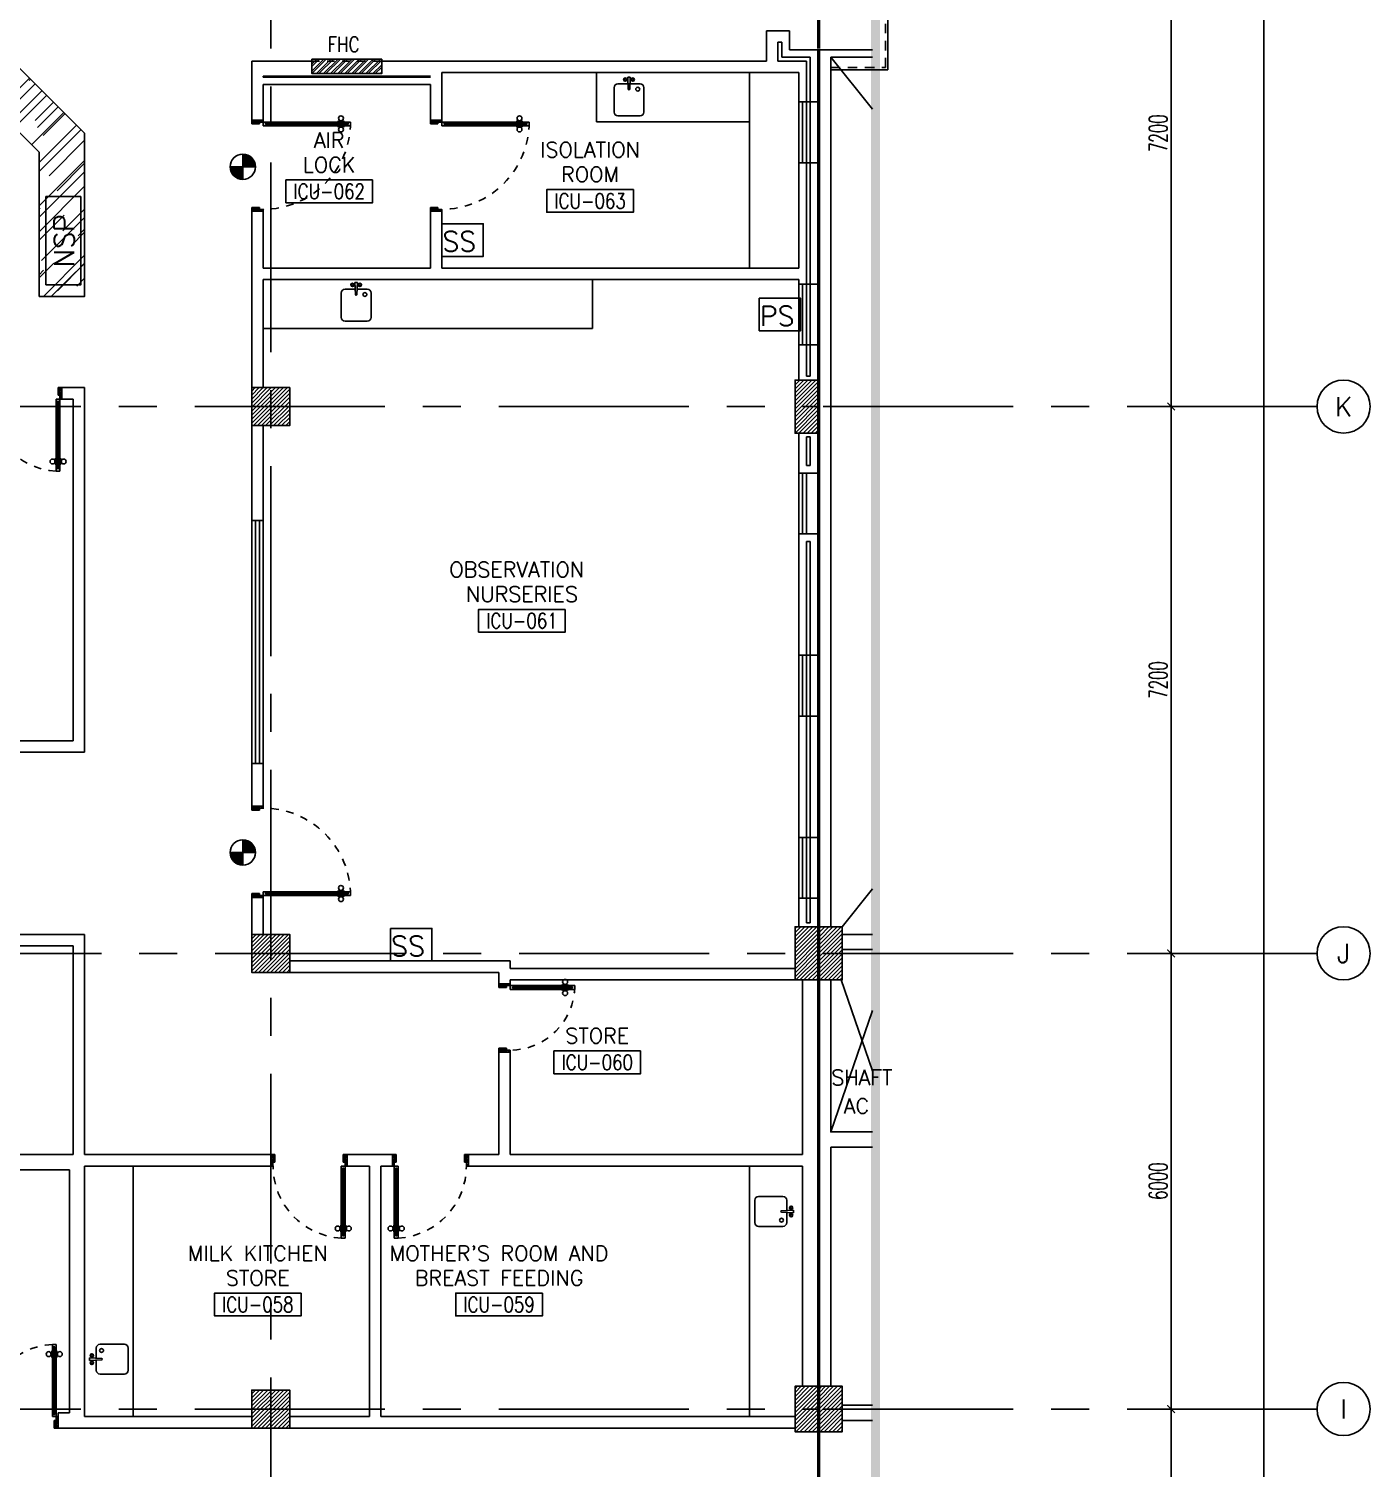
# Model space of a CAD drawing. Extents: x 275967.8 to 276060, y 57291.9 to 57371.4.
# Drawn here: x 276042.39 to 276060.05, y 57329.2 to 57348.16 of the extents above; entities that cross this region are included whole.
import ezdxf
from ezdxf.enums import TextEntityAlignment as Align

# ---------------------------------------------------------------- set-up
doc = ezdxf.new("R2010")
doc.units = 0
doc.header["$MEASUREMENT"] = 0
doc.header["$PDMODE"] = 34
for name, pattern in [('CENTER2', [1.125, 0.75, -0.125, 0.125, -0.125]), ('CENTERX2', [4, 2.5, -0.5, 0.5, -0.5]), ('HIDDEN', [0.375, 0.25, -0.125]), ('HIDDEN2', [0.1875, 0.125, -0.0625])]:
    doc.linetypes.add(name, pattern=pattern)
doc.layers.get('0').update_dxf_attribs({"color": 11, "linetype": 'CONTINUOUS'})
doc.layers.get('DEFPOINTS').update_dxf_attribs({"color": 11, "linetype": 'CONTINUOUS'})
for name, color, linetype in [('AX-CR', 11, 'CONTINUOUS'), ('AX-DIM', 11, 'CONTINUOUS'), ('AX-TXT', 11, 'CONTINUOUS'), ('AXES', 11, 'CENTERX2'), ('COL', 11, 'CONTINUOUS'), ('COUNTER', 11, 'CONTINUOUS'), ('DOOR', 11, 'CONTINUOUS'), ('E-SYSTEM', 4, 'CONTINUOUS'), ('ELEV', 11, 'CONTINUOUS'), ('FHC', 11, 'CONTINUOUS'), ('HAT', 11, 'CONTINUOUS'), ('INSUL', 11, 'CONTINUOUS'), ('NON-MEDICAL', 11, 'CONTINUOUS'), ('RM-BOX', 11, 'CONTINUOUS'), ('RM-NAME', 11, 'CONTINUOUS'), ('RM-NO', 11, 'CONTINUOUS'), ('ROOF', 11, 'CONTINUOUS'), ('SHAFT', 11, 'CONTINUOUS'), ('STR', 11, 'CONTINUOUS'), ('WALL', 11, 'CONTINUOUS'), ('WIN', 11, 'CONTINUOUS')]:
    doc.layers.add(name, color=color, linetype=linetype)
doc.styles.add('ROMANS', font='ROMANS.shx', dxfattribs={"width": 0.6})
doc.dimstyles.new('STANDARD in', dxfattribs={"dimtxt": 0.24, "dimasz": 0.1, "dimexe": 0.07, "dimexo": 0.05, "dimgap": 0.05, "dimtad": 1, "dimdec": 0, "dimlfac": 1000, "dimzin": 0, "dimdsep": 46, "dimtxsty": 'ROMANS', "dimblk": 'ARCHTICK', "dimcen": 0.05, "dimdle": 0.05, "dimclrd": 7, "dimclre": 7, "dimclrt": 2, "dimadec": 0, "dimazin": 0, "dimtfac": 1, "dimtdec": 0, "dimtmove": 2, "dimatfit": 3, "dimldrblk": 'ARCHTICK', "dimfxl": 0, "dimtolj": 1, "dimtzin": 0, "dimarcsym": 0})

# ---------------------------------------------------------------- blocks, each defined once
blk = doc.blocks.new('*X14')
at = {"color": 0}
for p, q in [((84179, 155509), (84660, 155990)), ((84179, 155562), (84607, 155990)), ((84179, 155615), (84554, 155990)), ((84179, 155668), (84501, 155990)), ((84179, 155721), (84448, 155990)), ((84179, 155774), (84395, 155990)), ((84179, 155827), (84342, 155990)), ((84179, 155880), (84289, 155990)), ((84179, 155933), (84236, 155990)), ((84179, 155986), (84183, 155990)), ((84213, 155490), (84679, 155956)), ((84266, 155490), (84679, 155903)), ((84319, 155490), (84679, 155850)), ((84372, 155490), (84679, 155796)), ((84426, 155490), (84679, 155743)), ((84479, 155490), (84679, 155690)), ((84532, 155490), (84679, 155637)), ((84585, 155490), (84679, 155584)), ((84638, 155490), (84679, 155531))]:
    blk.add_line(p, q, dxfattribs=at)
blk = doc.blocks.new('COL50')
at = {"layer": 'COL'}
blk.add_lwpolyline([(-250, 250), (-250, -250), (250, -250), (250, 250)], close=True, dxfattribs=at)
blk = doc.blocks.new('*X13')
at = {"color": 0}
for p, q in [((84179, 162721), (84648, 163190)), ((84179, 162774), (84595, 163190)), ((84179, 162827), (84542, 163190)), ((84179, 162880), (84489, 163190)), ((84179, 162933), (84436, 163190)), ((84179, 162986), (84383, 163190)), ((84179, 163039), (84330, 163190)), ((84179, 163092), (84277, 163190)), ((84179, 163145), (84224, 163190)), ((84201, 162690), (84679, 163168)), ((84254, 162690), (84679, 163115)), ((84307, 162690), (84679, 163062)), ((84360, 162690), (84679, 163009)), ((84413, 162690), (84679, 162956)), ((84466, 162690), (84679, 162903)), ((84519, 162690), (84679, 162850)), ((84572, 162690), (84679, 162797)), ((84625, 162690), (84679, 162744))]:
    blk.add_line(p, q, dxfattribs=at)
blk = doc.blocks.new('*X16')
at = {"color": 0}
for p, q in [((84179, 149516), (84653, 149990)), ((84179, 149569), (84600, 149990)), ((84179, 149622), (84547, 149990)), ((84179, 149675), (84494, 149990)), ((84179, 149728), (84441, 149990)), ((84179, 149781), (84388, 149990)), ((84179, 149834), (84335, 149990)), ((84179, 149887), (84282, 149990)), ((84179, 149940), (84229, 149990)), ((84206, 149490), (84679, 149963)), ((84259, 149490), (84679, 149910)), ((84312, 149490), (84679, 149857)), ((84365, 149490), (84679, 149804)), ((84418, 149490), (84679, 149751)), ((84471, 149490), (84679, 149698)), ((84524, 149490), (84679, 149645)), ((84577, 149490), (84679, 149592)), ((84630, 149490), (84679, 149539))]:
    blk.add_line(p, q, dxfattribs=at)
blk = doc.blocks.new('RM1')
at = {"layer": 'RM-BOX'}
blk.add_lwpolyline([(570, -200), (-570, -200), (-570, -500), (570, -500)], close=True, dxfattribs=at)
at = {"layer": 'RM-NAME', "style": 'ROMANS'}
for tag, p in [('ROOMNAME1', (0, 324)), ('ROOMNAME2', (0, 0))]:
    blk.add_attdef(tag, text='', height=200, dxfattribs=at).set_placement(p, align=Align.MIDDLE)
at = {"layer": 'RM-NO', "style": 'ROMANS', "width": 0.8}
blk.add_attdef('ROOMNO', text='', height=200, dxfattribs=at).set_placement((0, -350), align=Align.MIDDLE)
blk = doc.blocks.new('_ARCHTICK')
at = {"color": 0, "linetype": 'ByBlock', "const_width": 0.15}
blk.add_lwpolyline([(-0.5, -0.5), (0.5, 0.5)], dxfattribs=at)
blk = doc.blocks.new('*D143')
at = {"layer": 'AX-DIM', "color": 7, "lineweight": -2, "ltscale": 0.3}
for p, q in [((276056.803, 57357.833), (276058.715, 57357.833)), ((276058.645, 57357.883), (276058.645, 57298.463)), ((276054.365, 57298.513), (276058.715, 57298.513))]:
    blk.add_line(p, q, dxfattribs=at)
at = {"layer": 'DEFPOINTS', "color": 0, "ltscale": 0.3}
for p in [(276056.753, 57357.833), (276054.315, 57298.513), (276058.645, 57298.513)]:
    blk.add_point(p, dxfattribs=at)
at = {"layer": 'AX-DIM', "color": 7, "lineweight": -2, "ltscale": 0.3, "xscale": 0.1, "yscale": 0.1, "zscale": 0.1}
for p, rotation in [((276058.645, 57357.833), 90), ((276058.645, 57298.513), 270)]:
    blk.add_blockref('_ARCHTICK', p, dxfattribs=dict(at, rotation=rotation))
at = {"layer": 'AX-DIM', "color": 2, "ltscale": 0.3, "insert": (276058.475, 57328.173), "char_height": 0.24, "attachment_point": 5, "rotation": 90, "style": 'ROMANS'}
blk.add_mtext('\\A1;59320', dxfattribs=at)
blk = doc.blocks.new('*D138')
at = {"layer": 'AX-DIM', "color": 7, "lineweight": -2, "ltscale": 0.3}
for p, q in [((276057.425, 57336.033), (276057.425, 57329.933)), ((276057.075, 57335.983), (276057.495, 57335.983)), ((276057.075, 57329.983), (276057.495, 57329.983))]:
    blk.add_line(p, q, dxfattribs=at)
at = {"layer": 'DEFPOINTS', "color": 0, "ltscale": 0.3}
for p in [(276057.025, 57335.983), (276057.025, 57329.983), (276057.425, 57329.983)]:
    blk.add_point(p, dxfattribs=at)
at = {"layer": 'AX-DIM', "color": 7, "lineweight": -2, "ltscale": 0.3, "xscale": 0.1, "yscale": 0.1, "zscale": 0.1}
for p, rotation in [((276057.425, 57335.983), 90), ((276057.425, 57329.983), 270)]:
    blk.add_blockref('_ARCHTICK', p, dxfattribs=dict(at, rotation=rotation))
at = {"layer": 'AX-DIM', "color": 2, "ltscale": 0.3, "insert": (276057.255, 57332.983), "char_height": 0.24, "attachment_point": 5, "rotation": 90, "style": 'ROMANS'}
blk.add_mtext('\\A1;6000', dxfattribs=at)
blk = doc.blocks.new('AXR')
at = {"layer": 'AX-CR'}
blk.add_circle((350, 0), 350, dxfattribs=at)
at = {"layer": 'AX-TXT', "style": 'ROMANS'}
blk.add_attdef('AX', text='', height=250, dxfattribs=at).set_placement((350, 0), align=Align.MIDDLE)
blk = doc.blocks.new('*D134')
at = {"layer": 'AX-DIM', "color": 7, "lineweight": -2, "ltscale": 0.3}
for p, q in [((276057.075, 57329.983), (276057.495, 57329.983)), ((276057.425, 57330.033), (276057.425, 57326.333)), ((276057.075, 57326.383), (276057.495, 57326.383))]:
    blk.add_line(p, q, dxfattribs=at)
at = {"layer": 'DEFPOINTS', "color": 0, "ltscale": 0.3}
for p in [(276057.025, 57329.983), (276057.025, 57326.383), (276057.425, 57326.383)]:
    blk.add_point(p, dxfattribs=at)
at = {"layer": 'AX-DIM', "color": 7, "lineweight": -2, "ltscale": 0.3, "xscale": 0.1, "yscale": 0.1, "zscale": 0.1}
for p, rotation in [((276057.425, 57329.983), 90), ((276057.425, 57326.383), 270)]:
    blk.add_blockref('_ARCHTICK', p, dxfattribs=dict(at, rotation=rotation))
at = {"layer": 'AX-DIM', "color": 2, "ltscale": 0.3, "insert": (276057.255, 57328.183), "char_height": 0.24, "attachment_point": 5, "rotation": 90, "style": 'ROMANS'}
blk.add_mtext('\\A1;3600', dxfattribs=at)
blk = doc.blocks.new('*D131')
at = {"layer": 'AX-DIM', "color": 7, "lineweight": -2, "ltscale": 0.3}
for p, q in [((276057.425, 57350.433), (276057.425, 57343.133)), ((276057.075, 57350.383), (276057.495, 57350.383)), ((276057.075, 57343.183), (276057.495, 57343.183))]:
    blk.add_line(p, q, dxfattribs=at)
at = {"layer": 'DEFPOINTS', "color": 0, "ltscale": 0.3}
for p in [(276057.025, 57350.383), (276057.025, 57343.183), (276057.425, 57343.183)]:
    blk.add_point(p, dxfattribs=at)
at = {"layer": 'AX-DIM', "color": 7, "lineweight": -2, "ltscale": 0.3, "xscale": 0.1, "yscale": 0.1, "zscale": 0.1}
for p, rotation in [((276057.425, 57350.383), 90), ((276057.425, 57343.183), 270)]:
    blk.add_blockref('_ARCHTICK', p, dxfattribs=dict(at, rotation=rotation))
at = {"layer": 'AX-DIM', "color": 2, "ltscale": 0.3, "insert": (276057.255, 57346.783), "char_height": 0.24, "attachment_point": 5, "rotation": 90, "style": 'ROMANS'}
blk.add_mtext('\\A1;7200', dxfattribs=at)
blk = doc.blocks.new('*D130')
at = {"layer": 'AX-DIM', "color": 7, "lineweight": -2, "ltscale": 0.3}
for p, q in [((276057.425, 57343.233), (276057.425, 57335.933)), ((276057.075, 57343.183), (276057.495, 57343.183)), ((276057.075, 57335.983), (276057.495, 57335.983))]:
    blk.add_line(p, q, dxfattribs=at)
at = {"layer": 'DEFPOINTS', "color": 0, "ltscale": 0.3}
for p in [(276057.025, 57343.183), (276057.025, 57335.983), (276057.425, 57335.983)]:
    blk.add_point(p, dxfattribs=at)
at = {"layer": 'AX-DIM', "color": 7, "lineweight": -2, "ltscale": 0.3, "xscale": 0.1, "yscale": 0.1, "zscale": 0.1}
for p, rotation in [((276057.425, 57343.183), 90), ((276057.425, 57335.983), 270)]:
    blk.add_blockref('_ARCHTICK', p, dxfattribs=dict(at, rotation=rotation))
at = {"layer": 'AX-DIM', "color": 2, "ltscale": 0.3, "insert": (276057.255, 57339.583), "char_height": 0.24, "attachment_point": 5, "rotation": 90, "style": 'ROMANS'}
blk.add_mtext('\\A1;7200', dxfattribs=at)
blk = doc.blocks.new('DOOR90')
at = {"layer": 'DOOR', "color": 0, "linetype": 'ByBlock'}
for p, q in [((-150, 0), (-150, -25)), ((-150, 0), (0, 0)), ((0, -50), (0, 0)), ((-1000, -25), (-1000, -75)), ((-1000, -75), (-1000, -25)), ((-950, -25), (-1000, -25)), ((-950, -75), (-1000, -75)), ((-970, -42), (-970, -58)), ((-950, -42), (-970, -42)), ((-950, -58), (-970, -58)), ((-950, -25), (-950, -42)), ((-950, -58), (-950, -75)), ((-918, -25), (-918, -18)), ((-828, -18), (-918, -18)), ((-918, -75), (-918, -82)), ((-828, -82), (-918, -82)), ((-905, -18), (-905, -9)), ((-905, -9), (-840, -9)), ((-905, -18), (-840, -18)), ((-905, -82), (-905, -91)), ((-905, -82), (-840, -82)), ((-905, -91), (-840, -91)), ((-840, -18), (-840, -9)), ((-840, -82), (-840, -91)), ((-828, -25), (-828, -18)), ((-828, -75), (-828, -82)), ((-200, -42), (-200, -25)), ((-200, -25), (-150, -25)), ((-180, -42), (-200, -42)), ((-200, -75), (-200, -58)), ((-200, -58), (-180, -58)), ((-150, -75), (-200, -75)), ((-180, -58), (-180, -42)), ((-150, -75), (-150, -25)), ((-150, -25), (-100, -25)), ((-100, -25), (-100, -50)), ((-100, -50), (0, -50)), ((-150, -900), (-150, -875)), ((-150, -875), (-100, -875)), ((0, -900), (-150, -900)), ((-150, -900), (0, -900)), ((-100, -850), (0, -850)), ((-100, -875), (-100, -850)), ((0, -850), (0, -900))]:
    blk.add_line(p, q, dxfattribs=at)
at = {"layer": 'DOOR', "color": 9, "linetype": 'ByBlock'}
for p, q in [((0, -50), (-114, 0)), ((0, -50), (-40, 0)), ((0, -50), (-100, -37)), ((0, -850), (-114, -900)), ((0, -850), (-100, -863)), ((0, -850), (-40, -900))]:
    blk.add_line(p, q, dxfattribs=at)
at = {"layer": 'DOOR', "linetype": 'ByBlock'}
for p, q in [((-200, -25), (-950, -25)), ((-200, -42), (-950, -42)), ((-200, -58), (-950, -58)), ((-950, -75), (-200, -75))]:
    blk.add_line(p, q, dxfattribs=at)
at = {"layer": 'DOOR', "color": 0, "linetype": 'ByBlock'}
for centre in [(-873, 24), (-873, -124)]:
    blk.add_circle(centre, 32.4, dxfattribs=at)
at = {"layer": 'DOOR', "color": 9, "linetype": 'ByBlock'}
for centre, radius, start, end in [((0, -50), 154, 161.1053, 166.2858), ((0, -50), 134, 158.1598, 169.28), ((0, -50), 94.4, 148.0182, 180), ((0, -50), 74.4, 137.7764, 180), ((0, -50), 114, 154.0838, 167.3774), ((0, -50), 54.4, 113.2074, 180), ((0, -50), 34.4, 90, 180), ((0, -50), 14.4, 90, 180), ((0, -850), 154, 193.7142, 198.8947), ((0, -850), 134, 190.72, 201.8402), ((0, -850), 94.4, 180, 211.9818), ((0, -850), 74.4, 180, 222.2236), ((0, -850), 54.4, 180, 246.7926), ((0, -850), 34.4, 180, 270), ((0, -850), 14.4, 180, 270)]:
    blk.add_arc(centre, radius, start, end, dxfattribs=at)
at = {"layer": 'DOOR', "linetype": 'HIDDEN', "ltscale": 0.5}
blk.add_arc((-150, -25), 850, 180, 270, dxfattribs=at)
blk = doc.blocks.new('C5V')
at = {"layer": 'HAT'}
h = blk.add_hatch(dxfattribs=at)
h.set_pattern_fill('ANSI31', color=256, scale=300, style=0)
h.set_pattern_definition([(45, (-249196.182, -54711.005), (-26.5165043, 26.5165043), [])])
h.paths.add_polyline_path([(-20, 600), (-320, 600), (-320, 300), (-20, 300)])
h.paths.add_polyline_path([(-20, 300), (-320, 300), (-320, 0), (-20, 0)])
h = blk.add_hatch(dxfattribs=at)
h.set_pattern_fill('ANSI31', color=256, scale=300, style=0)
h.set_pattern_definition([(45, (-248876.182, -54711.005), (-26.5165043, 26.5165043), [])])
h.paths.add_polyline_path([(300, 600), (0, 600), (0, 300), (300, 300)])
h.paths.add_polyline_path([(300, 300), (0, 300), (0, 0), (300, 0)])
at = {"layer": 'COL'}
for points in [[(-20, 600), (-20, 0), (-320, 0), (-320, 600)], [(300, 600), (300, 0), (0, 0), (0, 600)]]:
    blk.add_lwpolyline(points, close=True, dxfattribs=at)
blk = doc.blocks.new('C11')
at = {"layer": 'HAT'}
h = blk.add_hatch(dxfattribs=at)
h.set_pattern_fill('ANSI31', color=256, scale=300, style=0)
h.set_pattern_definition([(45, (-248556.182, -75061.005), (-26.5165043, 26.5165043), [])])
h.paths.add_polyline_path([(300, 700), (0, 700), (0, 350), (300, 350)])
h.paths.add_polyline_path([(300, 350), (0, 350), (0, 0), (300, 0)])
at = {"layer": 'COL'}
blk.add_lwpolyline([(300, 700), (300, 0), (0, 0), (0, 700)], close=True, dxfattribs=at)
blk = doc.blocks.new('C11D')
at = {"layer": 'COL', "linetype": 'ByBlock'}
for p in [(-320, 0), (0, 0)]:
    blk.add_blockref('C11', p, dxfattribs=at)
blk = doc.blocks.new('DOOR-10')
at = {"layer": 'DOOR', "color": 0, "linetype": 'ByBlock'}
for p, q in [((-83, 1005), (-92, 1005)), ((-92, 1005), (-92, 940)), ((-76, 1018), (-83, 1018)), ((-83, 928), (-83, 1018)), ((-83, 1005), (-83, 940)), ((-26, 1100), (-76, 1100)), ((-76, 1100), (-26, 1100)), ((-76, 1050), (-76, 1100)), ((-59, 1050), (-76, 1050)), ((-43, 1070), (-59, 1070)), ((-59, 1050), (-59, 1070)), ((-43, 1050), (-43, 1070)), ((-26, 1050), (-43, 1050)), ((-26, 1050), (-26, 1100)), ((-26, 1018), (-18, 1018)), ((-18, 928), (-18, 1018)), ((-18, 1005), (-9, 1005)), ((-18, 1005), (-18, 940)), ((-9, 1005), (-9, 940)), ((-83, 940), (-92, 940)), ((-76, 928), (-83, 928)), ((-26, 928), (-18, 928)), ((-18, 940), (-9, 940)), ((-76, 200), (-59, 200)), ((-76, 150), (-76, 200)), ((-59, 200), (-59, 180)), ((-43, 200), (-26, 200)), ((-43, 180), (-43, 200)), ((-26, 200), (-26, 150)), ((-1001, 0), (-1001, 150)), ((-1001, 150), (-976, 150)), ((-1001, 150), (-1001, 0)), ((-951, 0), (-1001, 0)), ((-976, 150), (-976, 100)), ((-976, 100), (-951, 100)), ((-951, 100), (-951, 0)), ((-76, 150), (-26, 150)), ((-59, 180), (-43, 180)), ((-51, 100), (-51, 0)), ((-26, 100), (-51, 100)), ((-51, 0), (-1, 0)), ((-1, 150), (-26, 150)), ((-26, 150), (-26, 100))]:
    blk.add_line(p, q, dxfattribs=at)
at = {"layer": 'DOOR', "linetype": 'ByBlock'}
for p, q in [((-76, 1050), (-76, 200)), ((-59, 200), (-59, 1050)), ((-43, 200), (-43, 1050)), ((-26, 200), (-26, 1050))]:
    blk.add_line(p, q, dxfattribs=at)
at = {"layer": 'DOOR', "color": 9, "linetype": 'ByBlock'}
for p, q in [((-951, 0), (-1001, 114)), ((-951, 0), (-1001, 40)), ((-951, 0), (-964, 100)), ((-51, 0), (-1, 114)), ((-51, 0), (-37, 100)), ((-51, 0), (-1, 40)), ((-1, 0), (-1, 150))]:
    blk.add_line(p, q, dxfattribs=at)
at = {"layer": 'DOOR', "color": 0, "linetype": 'ByBlock'}
for centre in [(-124, 973), (23, 973)]:
    blk.add_circle(centre, 32.4, dxfattribs=at)
at = {"layer": 'DOOR', "linetype": 'HIDDEN', "ltscale": 0.5}
blk.add_arc((-23, 149), 952, 93.1482, 179.9482, dxfattribs=at)
at = {"layer": 'DOOR', "color": 9, "linetype": 'ByBlock'}
for centre, radius, start, end in [((-951, 0), 154, 103.7142, 108.8947), ((-951, 0), 134, 100.72, 111.8402), ((-951, 0), 94.4, 90, 121.9818), ((-951, 0), 74.4, 90, 132.2236), ((-951, 0), 54.4, 90, 156.7926), ((-951, 0), 34.4, 90, 180), ((-951, 0), 14.4, 90, 180), ((-51, 0), 94.4, 58.0182, 90), ((-51, 0), 74.4, 47.7764, 90), ((-51, 0), 54.4, 23.2074, 90), ((-51, 0), 34.4, 0, 90), ((-51, 0), 14.4, 0, 90), ((-51, 0), 134, 68.1598, 79.28), ((-51, 0), 114, 64.0838, 77.3774), ((-51, 0), 154, 71.1053, 76.2858)]:
    blk.add_arc(centre, radius, start, end, dxfattribs=at)
blk = doc.blocks.new('DOOR100')
at = {"layer": 'DOOR', "color": 0, "linetype": 'ByBlock'}
for p, q in [((-82, 1205), (-91, 1205)), ((-91, 1205), (-91, 1140)), ((-82, 1140), (-91, 1140)), ((-75, 1218), (-82, 1218)), ((-82, 1128), (-82, 1218)), ((-82, 1205), (-82, 1140)), ((-25, 1300), (-75, 1300)), ((-75, 1300), (-25, 1300)), ((-75, 1250), (-75, 1300)), ((-58, 1250), (-75, 1250)), ((-42, 1270), (-58, 1270)), ((-58, 1250), (-58, 1270)), ((-42, 1250), (-42, 1270)), ((-25, 1250), (-42, 1250)), ((-25, 1250), (-25, 1300)), ((-25, 1218), (-18, 1218)), ((-18, 1128), (-18, 1218)), ((-18, 1205), (-9, 1205)), ((-18, 1205), (-18, 1140)), ((-18, 1140), (-9, 1140)), ((-9, 1205), (-9, 1140)), ((-75, 1128), (-82, 1128)), ((-25, 1128), (-18, 1128)), ((-75, 200), (-58, 200)), ((-75, 150), (-75, 200)), ((-58, 200), (-58, 180)), ((-42, 200), (-25, 200)), ((-42, 180), (-42, 200)), ((-25, 200), (-25, 150)), ((-1200, 0), (-1200, 150)), ((-1200, 150), (-1175, 150)), ((-1200, 150), (-1200, 0)), ((-1150, 0), (-1200, 0)), ((-1175, 150), (-1175, 100)), ((-1175, 100), (-1150, 100)), ((-1150, 100), (-1150, 0)), ((-75, 150), (-25, 150)), ((-58, 180), (-42, 180)), ((-50, 100), (-50, 0)), ((-25, 100), (-50, 100)), ((-50, 0), (0, 0)), ((0, 150), (-25, 150)), ((-25, 150), (-25, 100)), ((0, 150), (0, 0))]:
    blk.add_line(p, q, dxfattribs=at)
at = {"layer": 'DOOR', "linetype": 'ByBlock'}
for p, q in [((-75, 1250), (-75, 200)), ((-58, 200), (-58, 1250)), ((-42, 200), (-42, 1250)), ((-25, 200), (-25, 1250)), ((0, 0), (0, 150))]:
    blk.add_line(p, q, dxfattribs=at)
at = {"layer": 'DOOR', "color": 9, "linetype": 'ByBlock'}
for p, q in [((-1150, 0), (-1200, 114)), ((-1150, 0), (-1200, 40)), ((-1150, 0), (-1163, 100)), ((-50, 0), (0, 114)), ((-50, 0), (-37, 100)), ((-50, 0), (0, 40))]:
    blk.add_line(p, q, dxfattribs=at)
at = {"layer": 'DOOR', "color": 0, "linetype": 'ByBlock'}
for centre in [(-124, 1173), (24, 1173)]:
    blk.add_circle(centre, 32.4, dxfattribs=at)
at = {"layer": 'DOOR', "linetype": 'HIDDEN', "ltscale": 0.5}
blk.add_arc((-25, 150), 1150, 90, 180.0001, dxfattribs=at)
at = {"layer": 'DOOR', "color": 9, "linetype": 'ByBlock'}
for centre, radius, start, end in [((-1150, 0), 154, 103.7142, 108.8947), ((-1150, 0), 134, 100.72, 111.8402), ((-1150, 0), 94.4, 90, 121.9818), ((-1150, 0), 74.4, 90, 132.2236), ((-1150, 0), 54.4, 90, 156.7926), ((-1150, 0), 34.4, 90, 180), ((-1150, 0), 14.4, 90, 180), ((-50, 0), 94.4, 58.0182, 90), ((-50, 0), 74.4, 47.7764, 90), ((-50, 0), 54.4, 23.2074, 90), ((-50, 0), 34.4, 0, 90), ((-50, 0), 14.4, 0, 90), ((-50, 0), 134, 68.1598, 79.28), ((-50, 0), 114, 64.0838, 77.3774), ((-50, 0), 154, 71.1053, 76.2858)]:
    blk.add_arc(centre, radius, start, end, dxfattribs=at)

msp = doc.modelspace()

# ---------------------------------------------------------------- hatches: boundary and pattern name
at = {"layer": 'COUNTER', "linetype": 'ByBlock'}
h = msp.add_hatch(dxfattribs=at)
h.set_pattern_fill('AR-RROOF', color=11, scale=0.32, angle=45, style=0)
h.paths.add_polyline_path([(276042.1755, 57347.7329), (276040.4255, 57347.7329), (276040.4255, 57347.1329), (276041.9255, 57347.1329), (276042.5255, 57346.5329), (276042.5255, 57344.6329), (276043.1255, 57344.6329), (276043.1255, 57346.7829)])
at = {"layer": 'FHC', "linetype": 'ByBlock', "ltscale": 0.3}
h = msp.add_hatch(dxfattribs=at)
h.set_pattern_fill('ANSI32', color=11, scale=0.175, style=0)
h.set_pattern_definition([(45, (275813.919317, 57316.51692), (-0.046403883, 0.046403883), []), (45, (275813.95025, 57316.51692), (-0.046403883, 0.046403883), [])])
h.paths.add_polyline_path([(276047.0355, 57347.5679), (276047.0355, 57347.7579), (276046.1155, 57347.7579), (276046.1155, 57347.5679)])
h.paths.add_polyline_path([(276045.9029, 57347.1468), (276045.9029, 57347.5676), (276046.1654, 57347.5676), (276046.1654, 57347.1468)], flags=9)

# ---------------------------------------------------------------- linework, layer by layer
at = {"layer": 'AXES'}
for p, q in [((276052.7755, 57291.8986), (276052.7755, 57370.3613)), ((276052.7955, 57291.8986), (276052.7955, 57370.3613)), ((276045.5755, 57291.8986), (276045.5755, 57352.4829)), ((276036.5755, 57343.1829), (276052.7955, 57343.1829)), ((276059.3451, 57343.1829), (276052.5255, 57343.1829)), ((276059.3451, 57335.9829), (276036.5755, 57335.9829)), ((276059.3451, 57335.9829), (276052.5255, 57335.9829)), ((276036.5755, 57329.9829), (276052.7755, 57329.9829)), ((276059.3451, 57329.9829), (276052.5255, 57329.9829))]:
    msp.add_line(p, q, dxfattribs=at)
at = {"layer": 'COUNTER', "linetype": 'ByBlock'}
msp.add_lwpolyline([(276042.5255, 57344.6329), (276042.5255, 57346.5329), (276041.9255, 57347.1329), (276040.4255, 57347.1329), (276040.4255, 57347.7329), (276042.1755, 57347.7329), (276043.1255, 57346.7829), (276043.1255, 57344.6329)], close=True, dxfattribs=at)
at = {"layer": 'E-SYSTEM', "color": 4}
for p, q in [((276045.2067, 57346.508), (276045.2067, 57346.1737)), ((276045.2067, 57346.4959), (276045.2184, 57346.5076)), ((276045.2067, 57346.4782), (276045.2343, 57346.5058)), ((276045.2067, 57346.4605), (276045.2488, 57346.5027)), ((276045.2067, 57346.4429), (276045.2624, 57346.4985)), ((276045.2067, 57346.4252), (276045.275, 57346.4935)), ((276045.2067, 57346.4075), (276045.2868, 57346.4876)), ((276045.2067, 57346.3898), (276045.2979, 57346.481)), ((276045.2067, 57346.3722), (276045.3082, 57346.4737)), ((276045.2067, 57346.3545), (276045.3179, 57346.4657)), ((276045.2108, 57346.3409), (276045.3269, 57346.457)), ((276045.2285, 57346.3409), (276045.3353, 57346.4477)), ((276045.2461, 57346.3409), (276045.343, 57346.4377)), ((276045.2638, 57346.3409), (276045.35, 57346.427)), ((276045.3739, 57346.3409), (276045.0395, 57346.3409)), ((276045.04, 57346.3291), (276045.0517, 57346.3409)), ((276045.0418, 57346.3133), (276045.0694, 57346.3409)), ((276045.0449, 57346.2988), (276045.087, 57346.3409)), ((276045.0491, 57346.2852), (276045.1047, 57346.3409)), ((276045.0541, 57346.2726), (276045.1224, 57346.3409)), ((276045.06, 57346.2608), (276045.1401, 57346.3409)), ((276045.0666, 57346.2497), (276045.1578, 57346.3409)), ((276045.0739, 57346.2393), (276045.1754, 57346.3409)), ((276045.0819, 57346.2297), (276045.1931, 57346.3409)), ((276045.0906, 57346.2207), (276045.2067, 57346.3368)), ((276045.0999, 57346.2123), (276045.2067, 57346.3191)), ((276045.1099, 57346.2046), (276045.2067, 57346.3014)), ((276045.1206, 57346.1976), (276045.2067, 57346.2838)), ((276045.132, 57346.1913), (276045.2067, 57346.2661)), ((276045.1442, 57346.1859), (276045.2067, 57346.2484)), ((276045.2815, 57346.3409), (276045.3562, 57346.4156)), ((276045.2992, 57346.3409), (276045.3617, 57346.4034)), ((276045.3169, 57346.3409), (276045.3664, 57346.3904)), ((276045.3345, 57346.3409), (276045.3701, 57346.3764)), ((276045.3522, 57346.3409), (276045.3726, 57346.3613)), ((276045.3699, 57346.3409), (276045.3738, 57346.3448)), ((276045.1572, 57346.1812), (276045.2067, 57346.2307)), ((276045.1712, 57346.1775), (276045.2067, 57346.2131)), ((276045.1863, 57346.175), (276045.2067, 57346.1954)), ((276045.2028, 57346.1738), (276045.2067, 57346.1777)), ((276045.2067, 57337.4785), (276045.2067, 57337.1442)), ((276045.2067, 57337.4664), (276045.2184, 57337.4781)), ((276045.2067, 57337.4487), (276045.2343, 57337.4762)), ((276045.2067, 57337.431), (276045.2488, 57337.4731)), ((276045.2067, 57337.4133), (276045.2624, 57337.469)), ((276045.2067, 57337.3957), (276045.275, 57337.4639)), ((276045.2067, 57337.378), (276045.2868, 57337.4581)), ((276045.2067, 57337.3603), (276045.2979, 57337.4515)), ((276045.2067, 57337.3426), (276045.3082, 57337.4441)), ((276045.2067, 57337.3249), (276045.3179, 57337.4362)), ((276045.2108, 57337.3113), (276045.3269, 57337.4275)), ((276045.2285, 57337.3113), (276045.3353, 57337.4182)), ((276045.2461, 57337.3113), (276045.343, 57337.4082)), ((276045.2638, 57337.3113), (276045.35, 57337.3975)), ((276045.2815, 57337.3113), (276045.3562, 57337.3861)), ((276045.2992, 57337.3113), (276045.3617, 57337.3739)), ((276045.3169, 57337.3113), (276045.3664, 57337.3609)), ((276045.3345, 57337.3113), (276045.3701, 57337.3469)), ((276045.3522, 57337.3113), (276045.3726, 57337.3318)), ((276045.3739, 57337.3113), (276045.0395, 57337.3113)), ((276045.04, 57337.2996), (276045.0517, 57337.3113)), ((276045.0418, 57337.2838), (276045.0694, 57337.3113)), ((276045.0449, 57337.2692), (276045.087, 57337.3113)), ((276045.0491, 57337.2557), (276045.1047, 57337.3113)), ((276045.0541, 57337.2431), (276045.1224, 57337.3113)), ((276045.06, 57337.2312), (276045.1401, 57337.3113)), ((276045.0666, 57337.2202), (276045.1578, 57337.3113)), ((276045.0739, 57337.2098), (276045.1754, 57337.3113)), ((276045.0819, 57337.2001), (276045.1931, 57337.3113)), ((276045.0906, 57337.1911), (276045.2067, 57337.3073)), ((276045.0999, 57337.1828), (276045.2067, 57337.2896)), ((276045.1099, 57337.1751), (276045.2067, 57337.2719)), ((276045.1206, 57337.1681), (276045.2067, 57337.2542)), ((276045.132, 57337.1618), (276045.2067, 57337.2366)), ((276045.1442, 57337.1563), (276045.2067, 57337.2189)), ((276045.1572, 57337.1517), (276045.2067, 57337.2012)), ((276045.1712, 57337.148), (276045.2067, 57337.1835)), ((276045.1863, 57337.1454), (276045.2067, 57337.1658)), ((276045.2028, 57337.1442), (276045.2067, 57337.1482)), ((276045.3699, 57337.3113), (276045.3738, 57337.3153))]:
    msp.add_line(p, q, dxfattribs=at)
for points in [[(276042.6154, 57344.7845), (276043.0731, 57344.7845), (276043.0731, 57345.9476), (276042.6154, 57345.9476)], [(276047.8255, 57345.5902), (276047.8255, 57345.1615), (276048.3707, 57345.1615), (276048.3707, 57345.5902)], [(276052.0036, 57344.6093), (276052.0036, 57344.1807), (276052.5488, 57344.1807), (276052.5488, 57344.6093)], [(276047.1512, 57336.3115), (276047.1512, 57335.8829), (276047.6964, 57335.8829), (276047.6964, 57336.3115)]]:
    msp.add_lwpolyline(points, close=True, dxfattribs=at)
for centre in [(276045.2067, 57346.3409), (276045.2067, 57337.3113)]:
    msp.add_circle(centre, 0.1672, dxfattribs=at)
at = {"layer": 'ELEV', "linetype": 'CENTER2', "const_width": 0.12}
msp.add_lwpolyline([(276053.5351, 57296.8068), (276053.5351, 57360.645)], dxfattribs=at)
at = {"layer": 'FHC', "color": 250, "linetype": 'HIDDEN', "ltscale": 0.25}
msp.add_line((276046.1155, 57347.7329), (276047.0355, 57347.7329), dxfattribs=at)
at = {"layer": 'FHC', "linetype": 'ByBlock', "ltscale": 0.3}
msp.add_lwpolyline([(276046.1155, 57347.7579), (276047.0355, 57347.7579), (276047.0355, 57347.5679), (276046.1155, 57347.5679)], close=True, dxfattribs=at)
at = {"layer": 'INSUL'}
for p, q in [((276052.2505, 57347.9829), (276052.2505, 57347.7329)), ((276052.3005, 57347.9829), (276052.2505, 57347.9829)), ((276052.3005, 57347.9829), (276052.3005, 57347.7829)), ((276052.3005, 57347.7829), (276052.6755, 57347.7829)), ((276052.6755, 57347.7829), (276052.6755, 57343.5829)), ((276052.2505, 57347.7329), (276052.6255, 57347.7329)), ((276052.6255, 57347.7329), (276052.6255, 57343.5829)), ((276052.6255, 57343.5829), (276052.6755, 57343.5829)), ((276052.6255, 57342.7829), (276052.6755, 57342.7829)), ((276052.6255, 57342.7829), (276052.6255, 57342.4079)), ((276052.6755, 57342.7829), (276052.6755, 57342.4079)), ((276052.6255, 57342.4079), (276052.6755, 57342.4079)), ((276052.6255, 57341.4079), (276052.6755, 57341.4079)), ((276052.6255, 57341.4079), (276052.6255, 57336.3829)), ((276052.6755, 57341.4079), (276052.6755, 57336.3829)), ((276052.6255, 57336.3829), (276052.6755, 57336.3829))]:
    msp.add_line(p, q, dxfattribs=at)
at = {"layer": 'NON-MEDICAL'}
for p, q in [((276049.8617, 57347.5848), (276049.8617, 57346.9348)), ((276051.8755, 57347.5848), (276051.8755, 57345.0098)), ((276051.8755, 57347.5848), (276051.8755, 57346.9348)), ((276050.0941, 57347.3825), (276050.0941, 57347.0614)), ((276050.2804, 57347.4324), (276050.144, 57347.4324)), ((276050.2744, 57347.5206), (276050.2804, 57347.3653)), ((276050.3065, 57347.5206), (276050.2744, 57347.5206)), ((276050.3065, 57347.5206), (276050.3004, 57347.3653)), ((276050.4369, 57347.4324), (276050.3004, 57347.4324)), ((276050.4868, 57347.0614), (276050.4868, 57347.3825)), ((276050.144, 57347.0115), (276050.4369, 57347.0115)), ((276049.8617, 57346.9348), (276051.8755, 57346.9348)), ((276046.6892, 57344.7286), (276046.5527, 57344.7286)), ((276046.6832, 57344.8168), (276046.6892, 57344.6615)), ((276046.7152, 57344.8168), (276046.6832, 57344.8168)), ((276046.7152, 57344.8168), (276046.7092, 57344.6615)), ((276046.8457, 57344.7286), (276046.7092, 57344.7286)), ((276049.8102, 57344.8598), (276049.8102, 57344.2098)), ((276046.5029, 57344.6787), (276046.5029, 57344.3576)), ((276046.8955, 57344.3576), (276046.8955, 57344.6787)), ((276045.4755, 57344.2098), (276049.8102, 57344.2098)), ((276046.5527, 57344.3078), (276046.8457, 57344.3078)), ((276043.7659, 57333.1829), (276043.7659, 57329.8829)), ((276051.875, 57333.1829), (276051.875, 57329.8829)), ((276052.3163, 57332.7808), (276051.9952, 57332.7808)), ((276051.9453, 57332.7309), (276051.9453, 57332.438)), ((276052.4544, 57332.6005), (276052.2991, 57332.5944)), ((276052.3662, 57332.5944), (276052.3662, 57332.7309)), ((276052.4544, 57332.5684), (276052.4544, 57332.6005)), ((276052.4544, 57332.5684), (276052.2991, 57332.5745)), ((276052.3662, 57332.438), (276052.3662, 57332.5745)), ((276051.9952, 57332.3881), (276052.3163, 57332.3881)), ((276043.2786, 57330.786), (276043.2786, 57330.6495)), ((276043.6495, 57330.8359), (276043.3284, 57330.8359)), ((276043.6994, 57330.4931), (276043.6994, 57330.786)), ((276043.1904, 57330.6556), (276043.3456, 57330.6495)), ((276043.1904, 57330.6556), (276043.1904, 57330.6235)), ((276043.1904, 57330.6235), (276043.3456, 57330.6296)), ((276043.2786, 57330.6296), (276043.2786, 57330.4931)), ((276043.3284, 57330.4432), (276043.6495, 57330.4432))]:
    msp.add_line(p, q, dxfattribs=at)
for centre, radius in [((276050.2407, 57347.4895), 0.0217), ((276050.2407, 57347.4895), 0.014), ((276050.3402, 57347.4895), 0.0217), ((276050.3402, 57347.4895), 0.014), ((276050.4049, 57347.3629), 0.0255), ((276046.6494, 57344.7857), 0.0217), ((276046.6494, 57344.7857), 0.014), ((276046.749, 57344.7857), 0.0217), ((276046.749, 57344.7857), 0.014), ((276046.8137, 57344.6592), 0.0255), ((276052.4233, 57332.6342), 0.0217), ((276052.4233, 57332.6342), 0.014), ((276052.2967, 57332.47), 0.0255), ((276052.4233, 57332.5347), 0.0217), ((276052.4233, 57332.5347), 0.014), ((276043.2214, 57330.6893), 0.0217), ((276043.2214, 57330.6893), 0.014), ((276043.348, 57330.754), 0.0255), ((276043.2214, 57330.5898), 0.0217), ((276043.2214, 57330.5898), 0.014)]:
    msp.add_circle(centre, radius, dxfattribs=at)
for centre, radius, start, end in [((276050.144, 57347.3825), 0.0499, 90, 180), ((276050.4369, 57347.3825), 0.0499, 0, 90), ((276050.2904, 57347.3653), 0.00997, 180, 0), ((276050.144, 57347.0614), 0.0499, 180, 270), ((276050.4369, 57347.0614), 0.0499, 270, 0), ((276046.5527, 57344.6787), 0.0499, 90, 180), ((276046.8457, 57344.6787), 0.0499, 0, 90), ((276046.6992, 57344.6615), 0.00997, 180, 0), ((276046.5527, 57344.3576), 0.0499, 180, 270), ((276046.8457, 57344.3576), 0.0499, 270, 0), ((276051.9952, 57332.7309), 0.0499, 90, 180), ((276052.3163, 57332.7309), 0.0499, 0, 90), ((276052.2991, 57332.5844), 0.00997, 90, 270), ((276051.9952, 57332.438), 0.0499, 180, 270), ((276052.3163, 57332.438), 0.0499, 270, 0), ((276043.3284, 57330.786), 0.0499, 90, 180), ((276043.6495, 57330.786), 0.0499, 0, 90), ((276043.3456, 57330.6396), 0.00997, 270, 90), ((276043.3284, 57330.4931), 0.0499, 180, 270), ((276043.6495, 57330.4931), 0.0499, 270, 0)]:
    msp.add_arc(centre, radius, start, end, dxfattribs=at)
at = {"layer": 'ROOF'}
for p, q in [((276052.7755, 57347.8829), (276053.4947, 57347.8829)), ((276052.7955, 57336.2329), (276052.7955, 57347.8829)), ((276052.9455, 57347.8829), (276052.7955, 57347.8829)), ((276052.9455, 57336.3329), (276052.9455, 57347.7829)), ((276052.9455, 57347.7829), (276053.4947, 57347.7829))]:
    msp.add_line(p, q, dxfattribs=at)
at = {"layer": 'SHAFT'}
for p, q in [((276053.4947, 57347.1009), (276052.9455, 57347.7829)), ((276053.4947, 57336.8324), (276053.0955, 57336.3329)), ((276053.4947, 57334.4353), (276053.083, 57335.6329)), ((276052.9455, 57333.6329), (276053.4947, 57335.2305))]:
    msp.add_line(p, q, dxfattribs=at)
at = {"layer": 'STR'}
msp.add_lwpolyline([(276052.9441, 57347.6188), (276053.6955, 57347.6188), (276053.6955, 57350.2538), (276052.9441, 57350.2538)], dxfattribs=at)
at = {"layer": 'STR', "linetype": 'HIDDEN2'}
msp.add_lwpolyline([(276052.9441, 57347.6488), (276053.6655, 57347.6488), (276053.6655, 57350.2238), (276052.9441, 57350.2238)], dxfattribs=at)
at = {"layer": 'WALL'}
for p, q in [((276052.1005, 57348.1329), (276052.1005, 57347.7329)), ((276052.4005, 57348.1329), (276052.1005, 57348.1329)), ((276052.4005, 57348.1329), (276052.4005, 57347.8829)), ((276052.4005, 57347.8829), (276052.7755, 57347.8829)), ((276045.9034, 57347.7329), (276046.1155, 57347.7329)), ((276046.1155, 57347.7284), (276046.1155, 57347.5679)), ((276046.1155, 57347.5679), (276047.0355, 57347.5679)), ((276047.0355, 57347.7284), (276047.0355, 57347.5679)), ((276045.3255, 57344.8579), (276045.3255, 57343.4329)), ((276045.4755, 57344.8579), (276045.4755, 57343.4329)), ((276043.1255, 57343.4329), (276043.1255, 57338.6329)), ((276042.9755, 57343.2829), (276042.9755, 57338.7829)), ((276045.3255, 57341.6829), (276045.3255, 57342.9329)), ((276045.4755, 57341.6829), (276045.4755, 57342.9329)), ((276045.4755, 57341.6829), (276045.3255, 57341.6829)), ((276042.9755, 57338.7829), (276038.6255, 57338.7829)), ((276034.8755, 57338.6329), (276043.1255, 57338.6329)), ((276052.7955, 57336.0329), (276052.7955, 57329.9329)), ((276052.5755, 57335.6329), (276052.5755, 57333.3329)), ((276052.7755, 57335.6329), (276052.7755, 57330.0329)), ((276052.9455, 57335.6329), (276052.9455, 57333.6329)), ((276052.9455, 57330.2829), (276052.9455, 57333.4329)), ((276052.9455, 57333.4329), (276053.4947, 57333.4329)), ((276052.5755, 57333.1829), (276052.5755, 57330.2829)), ((276053.4947, 57330.0329), (276053.0955, 57330.0329)), ((276042.7755, 57329.9329), (276042.7755, 57329.7329)), ((276053.4947, 57329.8329), (276053.0955, 57329.8329))]:
    msp.add_line(p, q, dxfattribs=at)
at = {"layer": 'WALL', "linetype": 'ByBlock'}
for p, q in [((276052.7755, 57347.8829), (276052.7755, 57347.195)), ((276045.3255, 57347.7329), (276045.3255, 57346.9554)), ((276045.3255, 57347.7329), (276046.1155, 57347.7329)), ((276047.0355, 57347.7329), (276052.1005, 57347.7329)), ((276047.8255, 57347.5829), (276047.8255, 57346.9454)), ((276047.8255, 57347.5829), (276052.5255, 57347.5829)), ((276052.5255, 57347.5829), (276052.5255, 57347.195)), ((276045.4755, 57347.5329), (276047.6755, 57347.5329)), ((276045.4755, 57347.5229), (276045.4755, 57347.5329)), ((276045.4755, 57347.5229), (276047.6755, 57347.5229)), ((276045.4755, 57347.4229), (276045.4755, 57346.9554)), ((276045.4755, 57347.4229), (276047.6755, 57347.4229)), ((276047.6755, 57347.4229), (276047.6755, 57346.9454)), ((276052.5255, 57347.195), (276052.7755, 57347.195)), ((276045.4755, 57346.9554), (276045.3255, 57346.9554)), ((276047.6755, 57346.9454), (276047.8255, 57346.9454)), ((276052.5255, 57346.395), (276052.7755, 57346.395)), ((276052.5255, 57346.395), (276052.5255, 57345.0079)), ((276052.7755, 57346.395), (276052.7755, 57344.795)), ((276045.3255, 57345.7554), (276045.3255, 57344.8579)), ((276045.3255, 57345.7554), (276045.4755, 57345.7554)), ((276045.4755, 57345.7554), (276045.4755, 57345.0079)), ((276047.6755, 57345.7554), (276047.8255, 57345.7554)), ((276047.6755, 57345.7554), (276047.6755, 57345.0079)), ((276047.8255, 57345.7554), (276047.8255, 57345.0079)), ((276045.4755, 57345.0079), (276047.6755, 57345.0079)), ((276047.8255, 57345.0079), (276052.5255, 57345.0079)), ((276045.4755, 57344.8579), (276052.5255, 57344.8579)), ((276052.5255, 57344.8579), (276052.5255, 57344.795)), ((276052.5255, 57344.795), (276052.7755, 57344.795)), ((276052.5255, 57343.995), (276052.7755, 57343.995)), ((276052.5255, 57343.995), (276052.5255, 57343.5329)), ((276052.7755, 57343.995), (276052.7755, 57342.3079)), ((276042.8255, 57343.2829), (276042.8255, 57343.4329)), ((276043.1255, 57343.4329), (276042.8255, 57343.4329)), ((276045.3255, 57343.4329), (276045.3255, 57342.9329)), ((276045.4755, 57343.4329), (276045.4755, 57343.4325)), ((276042.9755, 57343.2829), (276042.8255, 57343.2829)), ((276052.5255, 57342.8329), (276052.5255, 57342.3079)), ((276052.5255, 57342.3079), (276052.7755, 57342.3079)), ((276052.5255, 57341.5079), (276052.5255, 57339.9079)), ((276052.5255, 57341.5079), (276052.7755, 57341.5079)), ((276052.7755, 57341.5079), (276052.7755, 57339.9079)), ((276052.5255, 57339.9079), (276052.7755, 57339.9079)), ((276052.5255, 57339.1079), (276052.7755, 57339.1079)), ((276052.5255, 57339.1079), (276052.5255, 57337.5079)), ((276052.7755, 57339.1079), (276052.7755, 57337.5079)), ((276045.4755, 57338.4829), (276045.3255, 57338.4829)), ((276045.3255, 57338.4829), (276045.3255, 57337.9204)), ((276045.4755, 57338.4829), (276045.4755, 57337.9204)), ((276045.4755, 57337.9204), (276045.3255, 57337.9204)), ((276052.5255, 57337.5079), (276052.7755, 57337.5079)), ((276045.4755, 57336.7204), (276045.3255, 57336.7204)), ((276045.3255, 57336.7204), (276045.3255, 57335.7329)), ((276045.4755, 57336.7204), (276045.4755, 57336.2329)), ((276052.5255, 57336.7079), (276052.7755, 57336.7079)), ((276052.5255, 57336.7079), (276052.5255, 57336.3329)), ((276041.9005, 57336.2329), (276043.1255, 57336.2329)), ((276043.1255, 57336.2329), (276043.1255, 57333.3329)), ((276041.9005, 57336.0829), (276042.9755, 57336.0829)), ((276042.9755, 57336.0829), (276042.9755, 57333.3329)), ((276045.8255, 57335.8829), (276048.7255, 57335.8829)), ((276048.7255, 57335.8829), (276048.7255, 57335.7829)), ((276045.4755, 57335.7329), (276048.5755, 57335.7329)), ((276048.5755, 57335.7329), (276048.5755, 57335.5829)), ((276048.7255, 57335.7829), (276052.4755, 57335.7829)), ((276048.7255, 57335.6329), (276052.5755, 57335.6329)), ((276048.7255, 57335.6329), (276048.7255, 57335.5829)), ((276048.5755, 57335.5829), (276048.7255, 57335.5829)), ((276048.5755, 57334.6829), (276048.7255, 57334.6829)), ((276048.5755, 57334.6829), (276048.5755, 57333.3329)), ((276048.7255, 57334.6829), (276048.7255, 57333.3329)), ((276040.7005, 57333.3329), (276042.9755, 57333.3329)), ((276043.1255, 57333.3329), (276045.5788, 57333.3329)), ((276043.1255, 57333.1829), (276045.5788, 57333.1829)), ((276043.1255, 57333.1829), (276043.1255, 57329.8829)), ((276045.5788, 57333.3329), (276045.5788, 57333.1829)), ((276046.5788, 57333.3329), (276046.5788, 57333.1829)), ((276046.5788, 57333.3329), (276047.1755, 57333.3329)), ((276046.5788, 57333.1829), (276046.8755, 57333.1829)), ((276046.8755, 57333.1829), (276046.8755, 57329.8829)), ((276047.0255, 57333.1829), (276047.0255, 57329.8829)), ((276047.0255, 57333.1829), (276047.1755, 57333.1829)), ((276047.1755, 57333.3329), (276047.1755, 57333.1829)), ((276048.1755, 57333.3329), (276048.1755, 57333.1829)), ((276048.1755, 57333.3329), (276048.5755, 57333.3329)), ((276048.1755, 57333.1829), (276052.5755, 57333.1829)), ((276048.7255, 57333.3329), (276052.5755, 57333.3329)), ((276038.3255, 57333.1329), (276042.9255, 57333.1329)), ((276042.9255, 57333.1329), (276042.9255, 57329.9329)), ((276052.7755, 57330.2329), (276052.7755, 57329.7329)), ((276042.7755, 57329.9329), (276042.9255, 57329.9329)), ((276043.1255, 57329.8829), (276045.3255, 57329.8829)), ((276045.8255, 57329.8829), (276046.8755, 57329.8829)), ((276047.0255, 57329.8829), (276052.4755, 57329.8829)), ((276042.7755, 57329.7329), (276045.3255, 57329.7329)), ((276045.3255, 57329.7329), (276052.4755, 57329.7329))]:
    msp.add_line(p, q, dxfattribs=at)
at = {"layer": 'WALL', "linetype": 'ByBlock', "ltscale": 0.3}
for p, q in [((276053.0955, 57336.3329), (276052.7955, 57336.3329)), ((276052.7955, 57336.3329), (276052.7955, 57335.6329)), ((276053.0955, 57335.6329), (276053.0955, 57336.3329)), ((276052.7955, 57335.6329), (276053.0955, 57335.6329))]:
    msp.add_line(p, q, dxfattribs=at)
for points in [[(276045.8255, 57342.9329), (276045.3255, 57342.9329), (276045.3255, 57343.4329), (276045.8255, 57343.4329)], [(276052.4755, 57342.8329), (276052.7755, 57342.8329), (276052.7755, 57343.5329), (276052.4755, 57343.5329)], [(276045.8255, 57336.2329), (276045.3255, 57336.2329), (276045.3255, 57335.7329), (276045.8255, 57335.7329)], [(276052.7755, 57335.6329), (276052.4755, 57335.6329), (276052.4755, 57336.3329), (276052.7755, 57336.3329)], [(276045.8255, 57330.2329), (276045.3255, 57330.2329), (276045.3255, 57329.7329), (276045.8255, 57329.7329)], [(276052.4755, 57329.6829), (276052.7755, 57329.6829), (276052.7755, 57330.2829), (276052.4755, 57330.2829)], [(276052.7955, 57330.2829), (276053.0955, 57330.2829), (276053.0955, 57329.6829), (276052.7955, 57329.6829)]]:
    msp.add_lwpolyline(points, close=True, dxfattribs=at)
for points in [[(276053.4947, 57336.2329), (276053.0955, 57336.2329)], [(276053.4947, 57336.0329), (276053.0955, 57336.0329)], [(276053.0955, 57336.0329), (276053.4947, 57336.0329)], [(276052.9455, 57335.6329), (276052.9455, 57333.6329), (276053.4947, 57333.6329)]]:
    msp.add_lwpolyline(points, dxfattribs=at)
at = {"layer": 'WIN'}
for p, q in [((276052.5255, 57347.195), (276052.5255, 57346.395)), ((276052.5755, 57347.195), (276052.5755, 57346.395)), ((276052.6255, 57347.195), (276052.6255, 57346.395)), ((276052.7755, 57347.195), (276052.7755, 57346.395)), ((276052.5255, 57344.795), (276052.5255, 57343.995)), ((276052.5755, 57344.795), (276052.5755, 57343.995)), ((276052.6255, 57344.795), (276052.6255, 57343.995)), ((276052.7755, 57344.795), (276052.7755, 57343.995)), ((276052.5255, 57342.3079), (276052.5255, 57341.5079)), ((276052.5755, 57342.3079), (276052.5755, 57341.5079)), ((276052.6255, 57342.3079), (276052.6255, 57341.5079)), ((276052.7755, 57342.3079), (276052.7755, 57341.5079)), ((276052.5255, 57339.9079), (276052.5255, 57339.1079)), ((276052.5755, 57339.9079), (276052.5755, 57339.1079)), ((276052.6255, 57339.9079), (276052.6255, 57339.1079)), ((276052.7755, 57339.9079), (276052.7755, 57339.1079)), ((276052.5255, 57337.5079), (276052.5255, 57336.7079)), ((276052.5755, 57337.5079), (276052.5755, 57336.7079)), ((276052.6255, 57337.5079), (276052.6255, 57336.7079)), ((276052.7755, 57337.5079), (276052.7755, 57336.7079))]:
    msp.add_line(p, q, dxfattribs=at)
at = {"layer": 'WIN', "linetype": 'ByBlock'}
for p, q in [((276045.3255, 57338.4829), (276045.3255, 57341.6829)), ((276045.3755, 57338.4829), (276045.3755, 57341.6829)), ((276045.4255, 57338.4829), (276045.4255, 57341.6829)), ((276045.4755, 57338.4829), (276045.4755, 57341.6829))]:
    msp.add_line(p, q, dxfattribs=at)

# ---------------------------------------------------------------- block references
at = {"layer": 'AXES', "xscale": 0.001, "yscale": 0.001, "zscale": 0.001}
for p, values in [((276059.3451, 57343.1829), {'AX': 'K'}), ((276059.3451, 57335.9829), {'AX': 'J'}), ((276059.3451, 57329.9829), {'AX': 'I'})]:
    msp.add_blockref('AXR', p, dxfattribs=at).add_auto_attribs(values)
at = {"layer": 'COL', "xscale": 0.001, "yscale": 0.001, "zscale": 0.001}
for p in [(276045.5755, 57343.1829), (276045.5755, 57335.9829), (276045.5755, 57329.9829)]:
    msp.add_blockref('COL50', p, dxfattribs=at)
at = {"layer": 'COL', "linetype": 'ByBlock', "xscale": 0.001, "yscale": 0.001, "zscale": 0.001}
for name, p in [('C11', (276052.4755, 57342.8329)), ('C11D', (276052.7955, 57335.6329)), ('C5V', (276052.7955, 57329.6829))]:
    msp.add_blockref(name, p, dxfattribs=at)
at = {"layer": 'DOOR', "yscale": 0.001, "zscale": 0.001, "rotation": 270}
for p, xscale in [((276045.3255, 57346.9554), -0.001), ((276047.6755, 57346.9554), -0.001), ((276045.3255, 57336.7204), 0.001)]:
    msp.add_blockref('DOOR100', p, dxfattribs=dict(at, xscale=xscale))
at = {"layer": 'DOOR', "color": 0, "linetype": 'ByBlock', "ltscale": 0.3, "xscale": -0.001, "yscale": 0.001, "zscale": 0.001, "rotation": 180}
msp.add_blockref('DOOR-10', (276042.8262, 57343.4329), dxfattribs=at)
at = {"layer": 'DOOR', "color": 0, "linetype": 'ByBlock', "yscale": 0.001, "zscale": 0.001}
for name, p, xscale in [('DOOR90', (276048.5755, 57335.5829), -0.001), ('DOOR-10', (276042.7762, 57329.7329), 0.001)]:
    msp.add_blockref(name, p, dxfattribs=dict(at, xscale=xscale))
at = {"layer": 'DOOR', "color": 0, "linetype": 'ByBlock', "yscale": 0.001, "zscale": 0.001, "rotation": 180}
for p, xscale in [((276046.5795, 57333.3329), -0.001), ((276047.1748, 57333.3329), 0.001)]:
    msp.add_blockref('DOOR-10', p, dxfattribs=dict(at, xscale=xscale))
at = {"layer": 'HAT', "xscale": 0.001, "yscale": 0.001, "zscale": 0.001}
for name in ['*X13', '*X14', '*X16']:
    msp.add_blockref(name, (275961.1463, 57180.2432), dxfattribs=at)
at = {"layer": 'RM-NAME', "xscale": 0.001, "yscale": 0.001, "zscale": 0.001}
for p, values in [((276046.3446, 57346.3668), {'ROOMNO': 'ICU-062', 'ROOMNAME2': 'LOCK', 'ROOMNAME1': 'AIR'}), ((276049.7784, 57346.241), {'ROOMNO': 'ICU-063', 'ROOMNAME2': 'ROOM', 'ROOMNAME1': 'ISOLATION'}), ((276048.8811, 57340.713), {'ROOMNO': 'ICU-061', 'ROOMNAME2': 'NURSERIES', 'ROOMNAME1': ' OBSERVATION  '}), ((276049.8725, 57334.8981), {'ROOMNO': 'ICU-060', 'ROOMNAME2': 'STORE'}), ((276045.4046, 57331.7086), {'ROOMNO': 'ICU-058', 'ROOMNAME2': 'STORE', 'ROOMNAME1': 'MILK KITCHEN'}), ((276048.5802, 57331.7086), {'ROOMNO': 'ICU-059', 'ROOMNAME2': 'BREAST FEEDING', 'ROOMNAME1': "MOTHER'S ROOM AND"})]:
    msp.add_blockref('RM1', p, dxfattribs=at).add_auto_attribs(values)

# ---------------------------------------------------------------- texts
at = {"layer": 'E-SYSTEM', "color": 4, "style": 'ROMANS'}
msp.add_text('NSP', height=0.26, rotation=90, dxfattribs=at).set_placement((276042.9859, 57345.0171))
for s, p in [('SS', (276047.8328, 57345.2269)), ('PS', (276052.0109, 57344.246)), ('SS', (276047.1584, 57335.9483))]:
    msp.add_text(s, height=0.26, dxfattribs=at).set_placement(p)
at = {"layer": 'FHC', "color": 2, "style": 'ROMANS', "width": 0.8}
msp.add_text('FHC', height=0.2, dxfattribs=at).set_placement((276046.3251, 57347.8526))
at = {"layer": 'RM-NAME', "style": 'ROMANS'}
for s, p in [('SHAFT', (276053.3554, 57334.3486)), ('AC', (276053.2831, 57333.9738))]:
    msp.add_text(s, height=0.2, dxfattribs=at).set_placement(p, align=Align.MIDDLE)

# ---------------------------------------------------------------- dimensions: what is measured, and where the dimension line sits
at = {"layer": 'AX-DIM'}
for base, p1, p2, picture, middle in [((276058.6451, 57298.5129), (276056.7529, 57357.8329), (276054.3153, 57298.5129), '*D143', (276058.4751, 57328.1729)), ((276057.4253, 57343.1829), (276057.0253, 57350.3829), (276057.0253, 57343.1829), '*D131', (276057.2553, 57346.7829)), ((276057.4253, 57335.9829), (276057.0253, 57343.1829), (276057.0253, 57335.9829), '*D130', (276057.2553, 57339.5829)), ((276057.4253, 57329.9829), (276057.0253, 57335.9829), (276057.0253, 57329.9829), '*D138', (276057.2553, 57332.9829)), ((276057.4253, 57326.3829), (276057.0253, 57329.9829), (276057.0253, 57326.3829), '*D134', (276057.2553, 57328.1829))]:
    dim = msp.add_linear_dim(base=base, p1=p1, p2=p2, angle=270, dimstyle='STANDARD in', dxfattribs=at)
    dim.commit()
    dim.dimension.update_dxf_attribs({"geometry": picture, "text_midpoint": middle})

doc.saveas('drawing.dxf')
